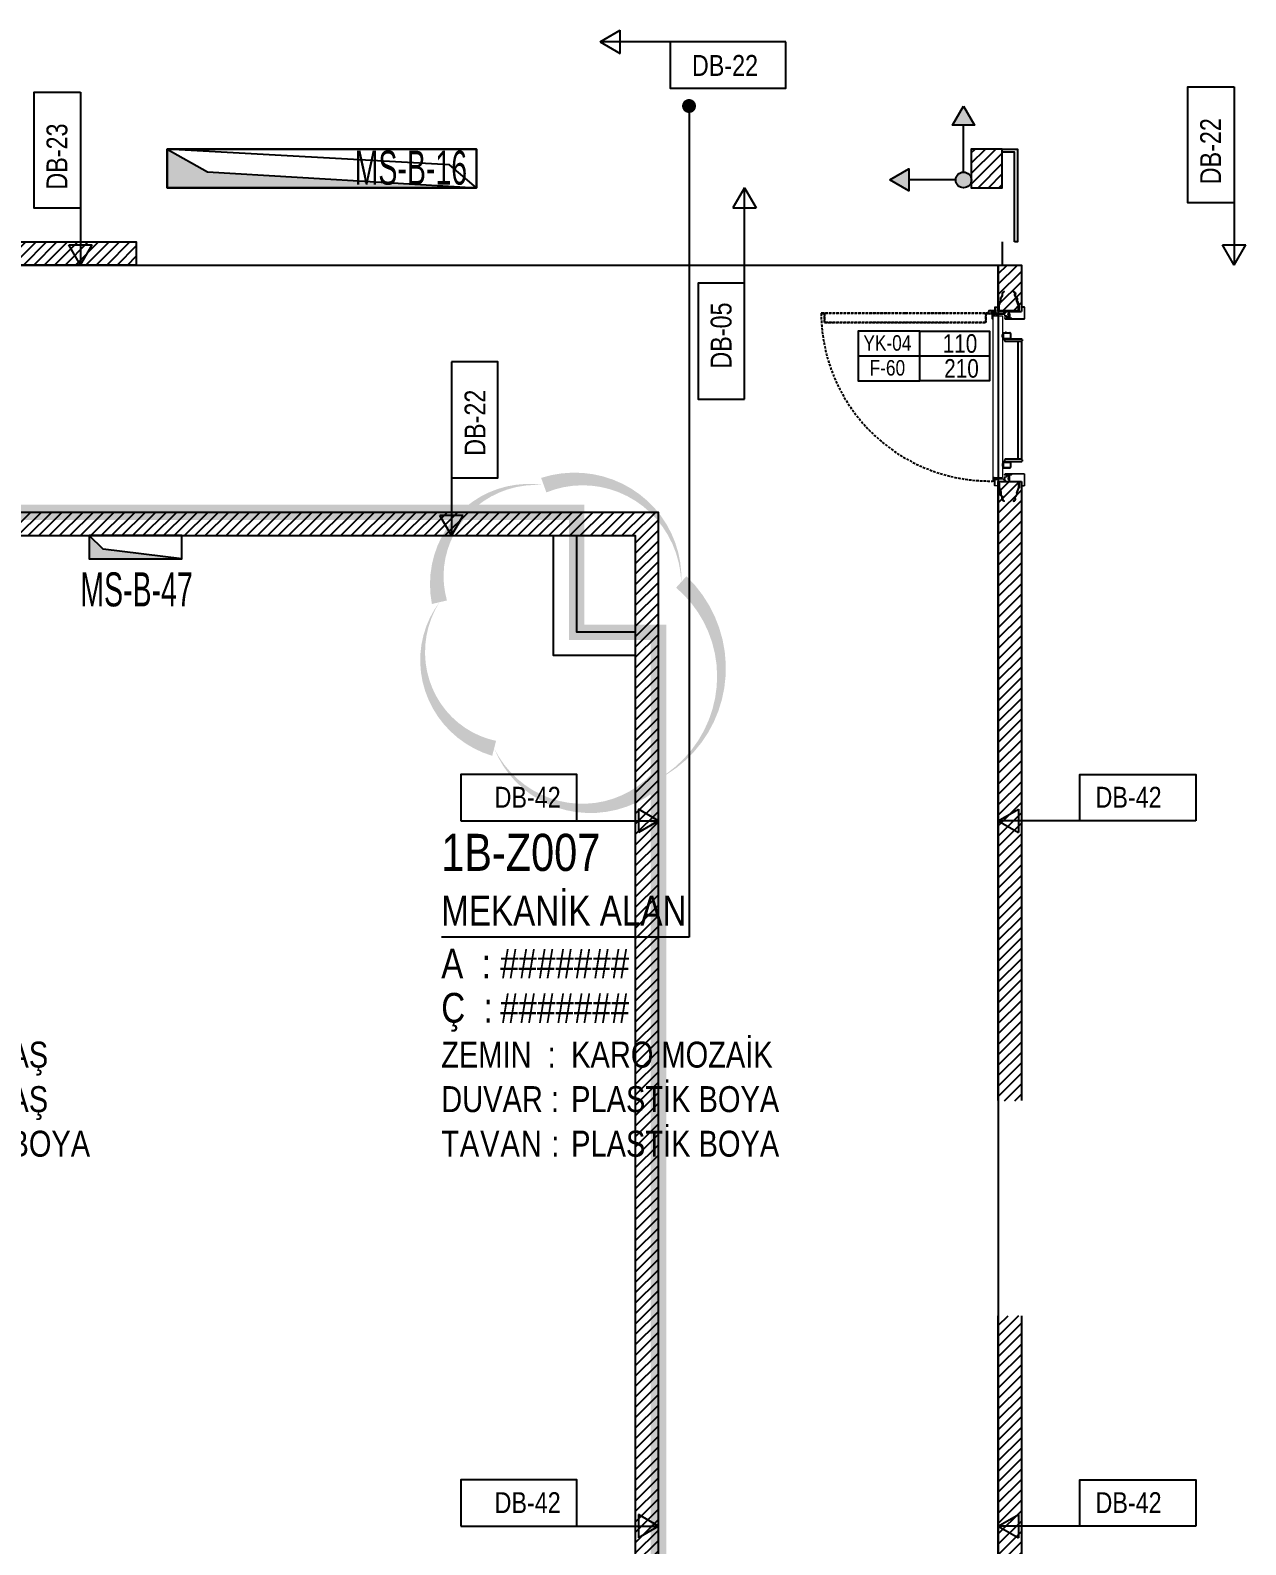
# Model space of a CAD drawing. Header units: centimetres. Extents: x -72470 to -43129, y -18750 to -16337.
# Drawn here: x -66863 to -66077, y -17329 to -16350 of the extents above; entities that cross this region are included whole.
import ezdxf
from ezdxf.enums import TextEntityAlignment as Align

# ---------------------------------------------------------------- set-up
doc = ezdxf.new("R2010")
doc.units = ezdxf.units.CM
doc.header["$MEASUREMENT"] = 0
doc.linetypes.add('11-021_3001-BLOK_B_ZEMIN_KAT$0$HIDDEN2', pattern=[4.7625, 3.175, -1.5875])
doc.linetypes.add('DUZ', pattern=[0])
doc.layers.get('0').update_dxf_attribs({"linetype": 'DUZ', "lineweight": 0})
doc.layers.add('11-021_3001-BLOK_B_ZEMIN_KAT$0$2DALANNET', color=1, linetype='Continuous', plot=False)
for name, color, linetype in [('11-021_3001-BLOK_B_ZEMIN_KAT$0$2DDUVAR', 3, 'Continuous'), ('11-021_3001-BLOK_B_ZEMIN_KAT$0$2DDUVAR1', 3, 'Continuous'), ('11-021_3001-BLOK_B_ZEMIN_KAT$0$2DKAPI', 180, 'Continuous'), ('11-021_3001-BLOK_B_ZEMIN_KAT$0$2DKAPIPOZU', 162, 'Continuous'), ('11-021_3001-BLOK_B_ZEMIN_KAT$0$2DMAHALPOZU', 6, 'Continuous'), ('11-021_3001-BLOK_B_ZEMIN_KAT$0$2DPOZ DUVAR', 144, 'Continuous'), ('11-021_3001-BLOK_B_ZEMIN_KAT$0$2DTARAMA-DUVAR', 250, 'Continuous'), ('11-021_3001-BLOK_B_ZEMIN_KAT$0$2DTARAMA1', 253, 'Continuous'), ('11-021_3001-BLOK_B_ZEMIN_KAT$0$2DTAS', 32, 'Continuous'), ('11-021_3001-BLOK_B_ZEMIN_KAT$0$2DYAZI_SAFT', 212, 'Continuous'), ('11-021_3001-BLOK_B_ZEMIN_KAT$0$2DYAZIDOSEME', 212, 'Continuous'), ('11-021_500-BLOK B-str_zemin_kat$0$11-021_500-BLOK B-str_6_kat$0$2DTARAMA1', 253, 'Continuous'), ('11-021_500-BLOK B-str_zemin_kat$0$2DTARAMA-SAFT', 251, 'Continuous'), ('11-021_500-BLOK B-str_zemin_kat$0$2DTARAMA1', 253, 'Continuous'), ('AREA_JLL', 242, 'Continuous'), ('VALCIPAN', 4, 'Continuous'), ('VNOT_170128', 63, 'Continuous')]:
    doc.layers.add(name, color=color, linetype=linetype)
doc.styles.add('11-021_3001-BLOK_B_ZEMIN_KAT$0$ARIAL', font='arial.ttf', dxfattribs={"width": 0.8})
doc.styles.add('11-021_3001-BLOK_B_ZEMIN_KAT$0$OLCU', font='arial.ttf', dxfattribs={"width": 0.8})
doc.styles.add('11-021_3001-BLOK_B_ZEMIN_KAT$0$yazi', font='calibri.ttf', dxfattribs={"width": 0.6})
doc.dimstyles.new('11-021_3001-BLOK_B_ZEMIN_KAT$0$DIM100', dxfattribs={"dimscale": 90, "dimtxt": 0.25, "dimasz": 0.005, "dimexe": 0.04, "dimexo": 0.1, "dimgap": 0.05, "dimtad": 1, "dimrnd": 0.5, "dimdsep": 46, "dimtxsty": '11-021_3001-BLOK_B_ZEMIN_KAT$0$OLCU', "dimblk": '11-021_3001-BLOK_B_ZEMIN_KAT$0$WDIM', "dimcen": 0.09, "dimse1": 1, "dimse2": 1, "dimclrd": 256, "dimclre": 256, "dimclrt": 6, "dimadec": 0, "dimazin": 0, "dimtfac": 1, "dimtix": 1, "dimtmove": 1, "dimatfit": 2, "dimldrblk": '11-021_3001-BLOK_B_ZEMIN_KAT$0$WDIM', "dimfxl": 1, "dimtolj": 1, "dimarcsym": 0})
pattern_1 = [(45, (-64549.759, -17951.807), (-3.367596, 3.367596), [])]

# ---------------------------------------------------------------- blocks, each defined once
blk = doc.blocks.new('11-021_3001-BLOK_B_ZEMIN_KAT$0$DösemeYönelim')
at = {"extrusion": (-1e-15, -1.85709e-08, 1)}
h = blk.add_hatch(color=256, dxfattribs=at)
h.paths.add_polyline_path([(3.38, 0, -1), (-3.38, 0, -1)])
h.paths.add_polyline_path([(23.6, 4.74), (31.8, 0), (23.6, -4.74)])
h.paths.add_polyline_path([(-4.74, 23.6), (0, 31.8), (4.74, 23.6)])
for p, q in [((0, 3.38, 0), (0, 23.6, 0)), ((3.38, 0), (23.6, 0))]:
    blk.add_line(p, q, dxfattribs=at)
for points in [[(0, 31.8), (4.74, 23.6), (-4.74, 23.6)], [(31.8, 0), (23.6, -4.74), (23.6, 4.74)]]:
    blk.add_lwpolyline(points, close=True, dxfattribs=at)
blk.add_circle((0, 0), 3.38, dxfattribs=at)
blk.add_circle((0, 0), 3.38, dxfattribs=at)
blk = doc.blocks.new('*U18')
for p, q in [((-78.6, 0), (-28.6, 0)), ((-28.6, 0), (12.52, 0)), ((12.52, 0), (3.86, 5)), ((3.86, 5), (3.86, -5)), ((12.52, 0), (3.86, -5))]:
    blk.add_line(p, q)
blk.add_lwpolyline([(-78.6, 0), (-28.6, 0), (-28.6, 20), (-78.6, 20)], close=True)
at = {"style": '11-021_3001-BLOK_B_ZEMIN_KAT$0$yazi'}
blk.add_attdef('DUVARTIPI', text='', height=9, dxfattribs=at).set_placement((-52.63, 8.31), align=Align.MIDDLE_CENTER)
blk = doc.blocks.new('*U21')
for p, q in [((-78.6, 0), (-28.6, 0)), ((-28.6, 0), (6.56, 0)), ((6.56, 0), (-2.1, 5)), ((-2.1, 5), (-2.1, -5)), ((6.56, 0), (-2.1, -5))]:
    blk.add_line(p, q)
blk.add_lwpolyline([(-78.6, 0), (-28.6, 0), (-28.6, 20), (-78.6, 20)], close=True)
at = {"style": '11-021_3001-BLOK_B_ZEMIN_KAT$0$yazi'}
blk.add_attdef('DUVARTIPI', text='', height=9, dxfattribs=at).set_placement((-52.63, 8.31), align=Align.MIDDLE_CENTER)
blk = doc.blocks.new('*U23')
for p, q in [((-78.6, 0), (-28.6, 0)), ((-28.6, 0), (1.52, 0)), ((1.52, 0), (-7.14, 5)), ((-7.14, 5), (-7.14, -5)), ((1.52, 0), (-7.14, -5))]:
    blk.add_line(p, q)
blk.add_lwpolyline([(-78.6, 0), (-28.6, 0), (-28.6, 20), (-78.6, 20)], close=True)
at = {"style": '11-021_3001-BLOK_B_ZEMIN_KAT$0$yazi'}
blk.add_attdef('DUVARTIPI', text='', height=9, dxfattribs=at).set_placement((-52.63, 8.31), align=Align.MIDDLE_CENTER)
blk = doc.blocks.new('*U24')
for p, q in [((-78.6, 0), (-28.6, 0)), ((-28.6, 0), (-1.74, 0)), ((-1.74, 0), (-10.4, 5)), ((-10.4, 5), (-10.4, -5)), ((-1.74, 0), (-10.4, -5))]:
    blk.add_line(p, q)
blk.add_lwpolyline([(-78.6, 0), (-28.6, 0), (-28.6, 20), (-78.6, 20)], close=True)
at = {"style": '11-021_3001-BLOK_B_ZEMIN_KAT$0$yazi'}
blk.add_attdef('DUVARTIPI', text='', height=9, dxfattribs=at).set_placement((-52.63, 8.31), align=Align.MIDDLE_CENTER)
blk = doc.blocks.new('11-021_3001-BLOK_B_ZEMIN_KAT$0$VADI 2_Mahal pozu')
at = {"attachment_point": 1, "style": '11-021_3001-BLOK_B_ZEMIN_KAT$0$ARIAL'}
for s, insert, char_height, width in [('A{\\fArial|b0|i0|c238|p34;  : }', (0, 72.01), 9.6, 39.0515), ('Ç{\\fArial|b0|i0|c238|p34;  : }', (0, 57.73), 9.6, 39.0515), ('{\\fArial|b0|i0|c238|p34;ZEMIN  : }', (0, 41.98), 8.4, 39.0515), ('DUVAR : ', (0, 27.59), 8.4, 38.4), ('{\\T1.05;TAVAN : }', (0, 13.2), 8.4, 39.0515)]:
    blk.add_mtext(s, dxfattribs=dict(at, insert=insert, char_height=char_height, width=width))
at = {"style": '11-021_3001-BLOK_B_ZEMIN_KAT$0$ARIAL', "width": 0.8, "flags": 1}
for tag, p in [('INCEKOT', (20.84, 140.42)), ('KABAKOT', (20.84, 120.32))]:
    blk.add_attdef(tag, p, '', height=12, dxfattribs=at)
at = {"style": '11-021_3001-BLOK_B_ZEMIN_KAT$0$ARIAL', "width": 0.8}
for tag, p, height in [('MAHALNO', (0, 97.18), 12), ('MAHALADI', (0, 79.53), 9.6), ('ALAN', (19.02, 62.41), 9.6), ('CEVRE', (19.02, 48.01), 9.6), ('ZEMIN', (42, 33.58), 8.4), ('DUVAR', (42, 19.18), 8.4), ('TAVAN', (42, 4.78), 8.4)]:
    blk.add_attdef(tag, p, '', height=height, dxfattribs=at)
blk = doc.blocks.new('*U26')
blk.add_line((108.38, -16), (108.4, -16))
at = {"layer": '11-021_3001-BLOK_B_ZEMIN_KAT$0$2DKAPI'}
for p, q in [((17.85, 1.62), (17.85, -9.15)), ((18.1, 1.87), (19.1, 1.87)), ((19.35, -9.15), (19.35, 1.62)), ((19.35, 1.57), (95.65, 1.57)), ((95.65, 1.62), (95.65, -9.15)), ((95.9, 1.87), (96.9, 1.87)), ((97.15, -9.15), (97.15, 1.62)), ((1.7, -6.5), (0.05, -6.5)), ((13.71, -8.6), (13.8, -8.6)), ((13.8, -8.7), (13.71, -8.7)), ((13.82, -8.28), (13.8, -8.28)), ((13.8, -8.28), (13.8, -9.03)), ((13.8, -9.03), (13.82, -9.03)), ((13.82, -10.4), (13.82, -6.01)), ((13.97, -5.75), (13.97, -6.2)), ((13.97, -6.2), (14, -6.2)), ((14, -5.8), (14, -10.4)), ((17.2, -5.4), (14.4, -5.4)), ((17.6, -10.4), (17.6, -5.8)), ((17.78, -10.4), (17.78, -8.58)), ((18.1, -9.4), (19.1, -9.4)), ((19.35, -0.83), (95.65, -0.83)), ((95.9, -9.4), (96.9, -9.4)), ((97.22, -10.4), (97.22, -8.58)), ((97.4, -10.4), (97.4, -5.8)), ((100.6, -5.4), (97.8, -5.4)), ((101, -10.4), (101, -5.8)), ((101.03, -10.4), (101.03, -5.75)), ((101.18, -10.4), (101.18, -6.01)), ((101.2, -8.28), (101.18, -8.28)), ((101.18, -9.03), (101.2, -9.03)), ((101.2, -9.03), (101.2, -8.28)), ((101.2, -8.6), (101.29, -8.6)), ((101.29, -8.7), (101.2, -8.7)), ((108.3, -6.5), (109.95, -6.5)), ((-1.66, -15.8), (-1.66, -15.6)), ((-1.36, -15.8), (-1.36, -15.6)), ((1.09, -15.15), (-1.21, -15.15)), ((1.09, -15.45), (-1.21, -15.45)), ((-1.03, -15.45), (-1.03, -15.8)), ((1.09, -15.45), (1.73, -15.45)), ((1.2, -15), (1.2, -12.95)), ((1.5, -12.95), (1.2, -12.95)), ((1.5, -15), (1.5, -12.95)), ((13.82, -10.4), (17.78, -10.4)), ((15.01, -10.4), (15.01, -10.7)), ((16.6, -10.7), (15.01, -10.7)), ((15.35, -10.7), (15.3, -10.4)), ((16.3, -10.4), (16.25, -10.7)), ((16.6, -10.4), (16.6, -10.7)), ((97.22, -10.4), (101.18, -10.4)), ((98.4, -10.7), (98.4, -10.4)), ((98.4, -10.7), (99.99, -10.7)), ((98.75, -10.7), (98.7, -10.4)), ((99.7, -10.4), (99.65, -10.7)), ((99.99, -10.4), (99.99, -10.7)), ((108.5, -15), (108.5, -12.95))]:
    blk.add_line(p, q, dxfattribs=at)
at = {"layer": '11-021_3001-BLOK_B_ZEMIN_KAT$0$2DKAPI', "lineweight": -2}
for p, q in [((4.85, -5), (4.85, -9.05)), ((105.15, -5), (105.15, -9.05)), ((-0.9, -18.8), (-0.9, -16)), ((-0.4, -18.8), (-0.4, -16)), ((-0.23, -17.66), (0.01, -18.1)), ((0.16, -17.52), (2.09, -17.16)), ((0.6, -17.05), (0.6, -16.2)), ((0.7, -16.1), (2.8, -16.1)), ((0.7, -16.2), (2.7, -16.2)), ((0.7, -17.05), (0.7, -16.2)), ((0.7, -17.05), (109.6, -17.05)), ((0.7, -17.15), (109.6, -17.15)), ((0.8, -16.25), (2.8, -16.25)), ((0.8, -16.35), (0.8, -16.25)), ((0.8, -16.35), (2.8, -16.35)), ((1.26, -17.82), (2.11, -17.66)), ((2.21, -17.65), (4.4, -17.65)), ((2.55, -16.1), (2.8, -15.87)), ((2.7, -16.2), (2.7, -16.1)), ((2.8, -16.25), (2.8, -10.85)), ((2.9, -10.75), (107.4, -10.75)), ((2.9, -10.85), (107.4, -10.85)), ((2.9, -16.25), (2.9, -10.85)), ((107.4, -16.25), (107.4, -10.85)), ((107.5, -16.25), (107.5, -10.85)), ((107.5, -15.92), (107.68, -16.1)), ((107.5, -16.1), (109.6, -16.1)), ((107.5, -16.25), (109.5, -16.25)), ((107.5, -16.35), (109.5, -16.35)), ((107.6, -16.2), (107.6, -16.1)), ((107.6, -16.2), (109.6, -16.2)), ((109.5, -16.35), (109.5, -16.25)), ((109.6, -17.05), (109.6, -16.2)), ((109.7, -17.05), (109.7, -16.2))]:
    blk.add_line(p, q, dxfattribs=at)
at = {"layer": '11-021_3001-BLOK_B_ZEMIN_KAT$0$2DKAPI'}
for points in [[(0, 0), (-4, 0), (-4, -0.3), (-1, -0.3), (-0.3, -0.3), (-0.3, -13.2), (-4, -13.2), (-4, -13.5), (0, -13.5)], [(110, 0), (114, 0), (114, -0.3), (111, -0.3), (110.3, -0.3), (110.3, -13.2), (114, -13.2), (114, -13.5), (110, -13.5)], [(1.7, -15.08), (1.88, -15.08), (1.88, -13.08), (1.7, -13.08)], [(108.12, -15.08), (108.3, -15.08), (108.3, -13.08), (108.12, -13.08)]]:
    blk.add_lwpolyline(points, close=True, dxfattribs=at)
at = {"layer": '11-021_3001-BLOK_B_ZEMIN_KAT$0$2DKAPI', "lineweight": -2}
for points in [[(5, 3.25, 0.414214), (4.75, 3.5), (-2.65, 3.5, 0.414214), (-2.9, 3.25), (-2.9, 1), (-2.75, 1), (-2.75, 3.25, -0.414214), (-2.65, 3.35), (4.75, 3.35, -0.414214), (4.85, 3.25), (4.85, -5, 1), (4.4, -5), (4.4, -5.98), (4.55, -5.98), (4.55, -5, -1), (4.7, -5), (4.7, -9.05, 1), (5, -9.05)], [(105, 3.25, -0.414214), (105.25, 3.5), (112.65, 3.5, -0.414214), (112.9, 3.25), (112.9, 1), (112.75, 1), (112.75, 3.25, 0.414214), (112.65, 3.35), (105.25, 3.35, 0.414214), (105.15, 3.25), (105.15, -5, -1), (105.6, -5), (105.6, -5.98), (105.45, -5.98), (105.45, -5, 1), (105.3, -5), (105.3, -9.05, -1), (105, -9.05)], [(3.1, -9.1), (3.1, -8.4, -0.414214), (3.3, -8.2), (4.1, -8.2, -0.494565), (4.29, -8.45), (4.29, -8.45), (4.11, -9.12, 1.142909), (4.7, -9.2), (4.7, -6.9, 0.414214), (4.3, -6.5), (1.7, -6.5), (1.7, -6.7), (4.3, -6.7, -0.414214), (4.5, -6.9), (4.5, -9.2, -1.142909), (4.3, -9.17), (4.49, -8.51, 0.494565), (4.1, -8), (3.3, -8, 0.414214), (2.9, -8.4), (2.9, -9.1, -0.414214), (2.7, -9.3), (1.9, -9.3, 0.388473), (1.5, -9.66), (1.51, -9.67), (1.5, -9.67, 0.016382), (1.5, -9.7), (1.5, -15.08, 0.267949), (1.7, -15.43, -0.767327), (1.6, -15.8), (-2.4, -15.8, -0.414214), (-2.6, -15.6), (-2.6, -14.5), (-2.8, -14.5), (-2.8, -15.6, 0.414214), (-2.4, -16), (1.6, -16, 0.767327), (1.8, -15.25, -0.267949), (1.7, -15.08), (1.7, -9.7, -0.414214), (1.9, -9.5), (2.7, -9.5, 0.414214)], [(106.9, -9.1), (106.9, -8.4, 0.414214), (106.7, -8.2), (105.9, -8.2, 0.494565), (105.71, -8.45), (105.71, -8.45), (105.89, -9.12, -1.142909), (105.3, -9.2), (105.3, -6.9, -0.414214), (105.7, -6.5), (108.3, -6.5), (108.3, -6.7), (105.7, -6.7, 0.414214), (105.5, -6.9), (105.5, -9.2, 1.142909), (105.7, -9.17), (105.51, -8.51, -0.494565), (105.9, -8), (106.7, -8, -0.414214), (107.1, -8.4), (107.1, -9.1, 0.414214), (107.3, -9.3), (108.1, -9.3, -0.388473), (108.5, -9.66), (108.49, -9.67), (108.5, -9.67, -0.016382), (108.5, -9.7), (108.5, -15.08, -0.267949), (108.3, -15.43, 0.767327), (108.4, -15.8), (112.4, -15.8, 0.414214), (112.6, -15.6), (112.6, -14.5), (112.8, -14.5), (112.8, -15.6, -0.414214), (112.4, -16), (108.4, -16, -0.767327), (108.2, -15.25, 0.267949), (108.3, -15.08), (108.3, -9.7, 0.414214), (108.1, -9.5), (107.3, -9.5, -0.414214)]]:
    blk.add_lwpolyline(points, format="xyb", close=True, dxfattribs=at)
at = {"layer": '11-021_3001-BLOK_B_ZEMIN_KAT$0$2DKAPI'}
for points in [[(-7.8, -1.58, 0.330017), (-9.25, -2.11, -0.330017), (-10.93, -2.72, 0.420839), (-12.55, -3.63), (-12.78, -3.71, -0.447989), (-10.87, -2.53, 0.330017), (-9.42, -2, -0.330016), (-7.74, -1.39, 0.160745), (-6.93, -1.37), (-4, -0.3), (-1, -0.3), (-1, -0.5), (-3.96, -0.5), (-6.86, -1.55, -0.160745)], [(-7.8, -11.92, -0.330017), (-9.25, -11.39, 0.330016), (-10.93, -10.78, -0.420839), (-12.55, -9.87), (-12.78, -9.79, 0.447989), (-10.87, -10.97, -0.330017), (-9.42, -11.5, 0.330016), (-7.74, -12.11, -0.160745), (-6.93, -12.13), (-4, -13.2), (-1, -13.2), (-1, -13), (-3.96, -13), (-6.86, -11.95, 0.160745)], [(0.19, -8.61), (0.01, -8.84), (1.32, -9.9), (1.5, -9.67, -0.005789), (1.5, -9.66)], [(4.05, -6.93), (4.02, -7.08), (2.75, -6.85), (1.64, -7.05, -0.465986), (1.35, -6.8), (1.35, -6.6, -0.414214), (1.6, -6.35), (4.45, -6.35, 0.414214), (4.55, -6.25), (4.55, -5), (4.7, -5), (4.7, -6.25, -0.414214), (4.45, -6.5), (1.6, -6.5, 0.414214), (1.5, -6.6), (1.5, -6.8, 0.465987), (1.62, -6.9), (2.75, -6.7)], [(105.95, -6.93), (105.98, -7.08), (107.25, -6.85), (108.36, -7.05, 0.465986), (108.65, -6.8), (108.65, -6.6, 0.414214), (108.4, -6.35), (105.55, -6.35, -0.414214), (105.45, -6.25), (105.45, -5), (105.3, -5), (105.3, -6.25, 0.414214), (105.55, -6.5), (108.4, -6.5, -0.414214), (108.5, -6.6), (108.5, -6.8, -0.465987), (108.38, -6.9), (107.25, -6.7)], [(109.81, -8.61), (109.99, -8.84), (108.68, -9.9), (108.5, -9.67, 0.005789), (108.5, -9.66)], [(117.8, -1.58, -0.330017), (119.25, -2.11, 0.330017), (120.93, -2.72, -0.420839), (122.55, -3.63), (122.78, -3.71, 0.447989), (120.87, -2.53, -0.330017), (119.42, -2, 0.330016), (117.74, -1.39, -0.160745), (116.93, -1.37), (114, -0.3), (111, -0.3), (111, -0.5), (113.96, -0.5), (116.86, -1.55, 0.160745)], [(117.8, -11.92, 0.330017), (119.25, -11.39, -0.330016), (120.93, -10.78, 0.420839), (122.55, -9.87), (122.78, -9.79, -0.447989), (120.87, -10.97, 0.330017), (119.42, -11.5, -0.330016), (117.74, -12.11, 0.160745), (116.93, -12.13), (114, -13.2), (111, -13.2), (111, -13), (113.96, -13), (116.86, -11.95, -0.160745)]]:
    blk.add_lwpolyline(points, format="xyb", close=True, dxfattribs=at)
at = {"layer": '11-021_3001-BLOK_B_ZEMIN_KAT$0$2DKAPI', "lineweight": -2}
blk.add_circle((0.4, -18.8), 0.8, dxfattribs=at)
at = {"layer": '11-021_3001-BLOK_B_ZEMIN_KAT$0$2DKAPI'}
for centre, radius, start, end in [((18.1, 1.62), 0.25, 90, 180), ((19.1, 1.62), 0.25, 0, 90), ((95.9, 1.62), 0.25, 90, 180), ((96.9, 1.62), 0.25, 0, 90), ((0.01, -8.84), 0.3, 51.10547, 90), ((1.51, -9.67), 0.3, 67.97569, 141.10547), ((14.51, -8.65), 0.8, 152.04681, 176.41668), ((14.51, -8.65), 0.8, 183.58332, 207.95319), ((14.12, -6.01), 0.3, 120, 180), ((14.4, -5.8), 0.4, 90, 180), ((17.2, -5.8), 0.4, 0, 90), ((17.6, -6.05), 0.25, 271.14599, 0), ((17.6, -8.75), 0.25, 0, 88.85401), ((18.1, -9.15), 0.25, 180, 270), ((19.1, -9.15), 0.25, 270, 0), ((95.9, -9.15), 0.25, 180, 270), ((96.9, -9.15), 0.25, 270, 0), ((97.4, -6.05), 0.25, 180, 268.85401), ((97.4, -8.75), 0.25, 91.14599, 180), ((97.8, -5.8), 0.4, 90, 180), ((100.6, -5.8), 0.4, 0, 90), ((100.88, -6.01), 0.3, 0, 60), ((100.49, -8.65), 0.8, 3.58332, 27.95319), ((100.49, -8.65), 0.8, 332.04681, 356.41668), ((108.49, -9.67), 0.3, 38.89453, 112.02431), ((109.99, -8.84), 0.3, 90, 128.89453), ((-1.21, -15.6), 0.45, 90, 180), ((-1.21, -15.6), 0.15, 90, 180), ((1.05, -15), 0.45, 270, 0), ((1.05, -15), 0.15, 270, 0)]:
    blk.add_arc(centre, radius, start, end, dxfattribs=at)
at = {"layer": '11-021_3001-BLOK_B_ZEMIN_KAT$0$2DKAPI', "lineweight": -2}
for centre, radius, start, end in [((0.4, -18.8), 1.3, 180, 127.97987), ((0.7, -16.2), 0.1, 90, 180), ((0.7, -17.05), 0.1, 180, 270), ((2.18, -17.65), 0.5, 90, 100.69587), ((2.21, -18.15), 0.5, 90, 100.80118), ((2.9, -10.85), 0.1, 90, 180), ((2.8, -16.25), 0.1, 270, 0), ((4.4, -17.15), 0.5, 270, 0), ((107.4, -10.85), 0.1, 0, 90), ((107.5, -16.25), 0.1, 180, 270), ((109.6, -16.2), 0.1, 0, 90), ((109.6, -17.05), 0.1, 270, 0)]:
    blk.add_arc(centre, radius, start, end, dxfattribs=at)
at = {"layer": '11-021_3001-BLOK_B_ZEMIN_KAT$0$2DTARAMA1', "linetype": '11-021_3001-BLOK_B_ZEMIN_KAT$0$HIDDEN2', "ltscale": 0.5}
for points in [[(7.25, -73.75), (7.25, -73.75), (7.25, -21.67, 0.414214), (7.13, -21.55), (1.4, -21.55, -0.414214), (1.27, -21.42), (1.27, -19.57, -1), (1.29, -19.57), (1.29, -21.42, 1), (1.45, -21.42), (1.45, -19.57, 1), (1.11, -19.57), (1.11, -73.75)], [(1.18, -73.75), (1.18, -73.75), (1.18, -19.57, -1), (1.38, -19.57), (1.38, -21.42, -1), (1.36, -21.42), (1.36, -19.57, 1), (1.2, -19.57), (1.2, -21.42, 0.414214), (1.4, -21.62), (7.13, -21.62, -0.414214), (7.18, -21.67), (7.18, -73.75)], [(7.25, -73.75), (7.25, -125.83, -0.414214), (7.13, -125.95), (1.4, -125.95, 0.414214), (1.27, -126.08), (1.27, -127.93, 1), (1.29, -127.93), (1.29, -126.08, -1), (1.45, -126.08), (1.45, -127.93, -1), (1.11, -127.93), (1.11, -73.75)], [(1.18, -73.75), (1.18, -127.93, 1), (1.38, -127.93), (1.38, -126.08, 1), (1.36, -126.08), (1.36, -127.93, -1), (1.2, -127.93), (1.2, -126.08, -0.414214), (1.4, -125.88), (7.13, -125.88, 0.414214), (7.18, -125.83), (7.18, -73.75)]]:
    blk.add_lwpolyline(points, format="xyb", dxfattribs=at)
blk.add_arc((0.4, -18.8), 109.3, 270.42263, 0.79244, dxfattribs=at)
blk = doc.blocks.new('11-021_3001-BLOK_B_ZEMIN_KAT$0$KAPINO')
blk.add_line((-19.02, 11.06), (65.98, 11.06))
for points in [[(20.98, 27.13), (-19.02, 27.13), (-19.02, -5), (20.98, -5)], [(20.98, 27.13), (65.98, 27.13), (65.98, -5), (20.98, -5)]]:
    blk.add_lwpolyline(points, close=True)
at = {"color": 2, "style": '11-021_3001-BLOK_B_ZEMIN_KAT$0$OLCU', "width": 0.8}
for tag, height, p in [('KAP.NO', 10, (-0.03, 19.47)), ('GENISLIK', 12, (46.93, 19.1)), ('YANGIN', 10, (-0.03, 3.4)), ('YUKSEKLIK', 12, (47.93, 3.03))]:
    blk.add_attdef(tag, text='', height=height, dxfattribs=at).set_placement(p, align=Align.MIDDLE_CENTER)
blk = doc.blocks.new('*U16')
for p, q in [((-78.6, 0), (-28.6, 0)), ((-28.6, 0), (-3.64, 0)), ((-3.64, 0), (-12.3, 5)), ((-12.3, 5), (-12.3, -5)), ((-3.64, 0), (-12.3, -5))]:
    blk.add_line(p, q)
blk.add_lwpolyline([(-78.6, 0), (-28.6, 0), (-28.6, 20), (-78.6, 20)], close=True)
at = {"style": '11-021_3001-BLOK_B_ZEMIN_KAT$0$yazi'}
blk.add_attdef('DUVARTIPI', text='', height=9, dxfattribs=at).set_placement((-52.63, 8.31), align=Align.MIDDLE_CENTER)
blk = doc.blocks.new('*U22')
for p, q in [((-78.6, 0), (-28.6, 0)), ((-28.6, 0), (-4.15, 0)), ((-4.15, 0), (-12.81, 5)), ((-12.81, 5), (-12.81, -5)), ((-4.15, 0), (-12.81, -5))]:
    blk.add_line(p, q)
blk.add_lwpolyline([(-78.6, 0), (-28.6, 0), (-28.6, 20), (-78.6, 20)], close=True)
at = {"style": '11-021_3001-BLOK_B_ZEMIN_KAT$0$yazi'}
blk.add_attdef('DUVARTIPI', text='', height=9, dxfattribs=at).set_placement((-52.63, 8.31), align=Align.MIDDLE_CENTER)
blk = doc.blocks.new('11-021_3001-BLOK_B_ZEMIN_KAT$0$_Dot')
at = {"color": 0, "linetype": 'ByBlock', "lineweight": -2}
blk.add_line((-0.5, 0), (-1, 0), dxfattribs=at)
at = {"color": 0, "linetype": 'ByBlock', "const_width": 0.5}
blk.add_lwpolyline([(-0.25, 0, 1), (0.25, 0, 1)], format="xyb", close=True, dxfattribs=at)
blk = doc.blocks.new('11-021_3001-BLOK_B_ZEMIN_KAT$0$WDIM')
for p, q in [((0, -20), (0, 20)), ((-7.07, -7.07), (7.07, 7.07)), ((-15, 0), (15, 0))]:
    blk.add_line(p, q)

msp = doc.modelspace()

# ---------------------------------------------------------------- hatches: boundary and pattern name
at = {"layer": '11-021_3001-BLOK_B_ZEMIN_KAT$0$2DTARAMA-DUVAR'}
h = msp.add_hatch(dxfattribs=at)
h.set_pattern_fill('ANSI31', color=256, scale=1.5)
h.set_pattern_definition([(45, (-56549.759, -17951.807), (-3.367596, 3.367596), [])])
h.paths.add_polyline_path([(-66234.76, -16426.81), (-66254.76, -16426.81), (-66254.76, -16451.81), (-66234.76, -16451.81)])
h = msp.add_hatch(dxfattribs=at)
h.set_pattern_fill('ANSI31', color=256, scale=1.5)
h.set_pattern_definition([(45, (-64579.759, -17951.807), (-3.367596, 3.367596), [])])
h.paths.add_polyline_path([(-66794.76, -16501.81), (-66794.76, -16486.81), (-67094.76, -16486.81), (-67094.76, -16501.81)])
h = msp.add_hatch(dxfattribs=at)
h.set_pattern_fill('ANSI31', color=256, scale=1.5)
h.set_pattern_definition(pattern_1)
h.paths.add_polyline_path([(-66222.26, -16501.81), (-66234.76, -16501.81), (-66237.26, -16501.81), (-66237.26, -16531.81), (-66222.26, -16531.81)])
h = msp.add_hatch(dxfattribs=at)
h.set_pattern_fill('ANSI31', color=256, scale=1.5)
h.set_pattern_definition(pattern_1)
h.paths.add_polyline_path([(-66222.26, -16641.81), (-66237.26, -16641.81), (-66237.26, -17042.62, -0.054039), (-66222.26, -17042.62)])
h = msp.add_hatch(dxfattribs=at)
h.set_pattern_fill('ANSI31', color=256, scale=1.5)
h.set_pattern_definition(pattern_1)
h.paths.add_polyline_path([(-66457.05, -16661.81), (-66932.26, -16661.81), (-66932.26, -16676.81), (-66472.05, -16676.81), (-66472.05, -17951.87), (-66411.86, -17951.86), (-66411.86, -17936.87), (-66457.05, -17936.87)])
h = msp.add_hatch(dxfattribs=at)
h.set_pattern_fill('ANSI31', color=256, scale=1.5)
h.set_pattern_definition(pattern_1)
edge = h.paths.add_edge_path()
edge.add_arc((-66229.76, -17951.81), 40, 79.19308, 100.80692)
edge.add_line((-66237.26, -17912.52), (-66237.26, -17181))
edge.add_arc((-66229.76, -17111.81), 69.6, 263.81361, 276.18639)
edge.add_line((-66222.26, -17181), (-66222.26, -17912.52))
edge = h.paths.add_edge_path()
edge.add_arc((-66229.76, -17951.81), 40, 259.19308, 280.80692)
edge.add_line((-66222.26, -17991.1), (-66222.26, -18036.81))
edge.add_line((-66222.26, -18036.81), (-66237.26, -18036.81))
edge.add_line((-66237.26, -18036.81), (-66237.26, -17991.1))
at = {"layer": '11-021_500-BLOK B-str_zemin_kat$0$2DTARAMA-SAFT'}
h = msp.add_hatch(color=256, dxfattribs=at)
h.dxf.hatch_style = 1
h.paths.add_polyline_path([(-66574.76, -16451.81), (-66774.76, -16451.81), (-66774.76, -16426.81), (-66748.66, -16441.49)])
h = msp.add_hatch(color=256, dxfattribs=at)
h.dxf.hatch_style = 1
h.paths.add_polyline_path([(-66825.25, -16676.81), (-66825.25, -16691.81), (-66765.25, -16691.81), (-66816.15, -16685.6)])

# ---------------------------------------------------------------- linework, layer by layer
at = {"layer": '11-021_3001-BLOK_B_ZEMIN_KAT$0$2DALANNET'}
for points in [[(-72349.76, -16471.81), (-71469.76, -16471.81), (-71469.76, -16406.81), (-71319.76, -16406.81), (-71319.76, -16471.82), (-67379.76, -16471.81), (-67379.76, -16501.81), (-66237.26, -16501.81), (-66237.26, -17951.87), (-66457.05, -17951.87), (-66457.05, -16661.81), (-72349.76, -16661.81)], [(-67029.76, -18051.81), (-66457.05, -18051.81), (-66457.05, -16661.81), (-67069.76, -16661.81), (-67069.76, -17997.9), (-67029.76, -17997.9)]]:
    msp.add_lwpolyline(points, close=True, dxfattribs=at)
at = {"layer": '11-021_3001-BLOK_B_ZEMIN_KAT$0$2DDUVAR'}
for p, q in [((-66574.76, -16426.81), (-66774.76, -16426.81)), ((-66774.76, -16426.81), (-66774.76, -16451.81)), ((-66574.76, -16451.81), (-66574.76, -16426.81))]:
    msp.add_line(p, q, dxfattribs=at)
for points in [[(-66234.76, -16426.81), (-66254.76, -16426.81), (-66254.76, -16451.81), (-66234.76, -16451.81)], [(-67094.76, -16486.81), (-66794.76, -16486.81), (-66794.76, -16501.81), (-67094.76, -16501.81)]]:
    msp.add_lwpolyline(points, close=True, dxfattribs=at)
msp.add_lwpolyline([(-66234.76, -16486.81), (-66234.76, -16501.81)], dxfattribs=at)
at = {"layer": '11-021_3001-BLOK_B_ZEMIN_KAT$0$2DDUVAR', "ltscale": 0.0001}
for points in [[(-66237.26, -16531.81), (-66237.26, -16501.81), (-66222.26, -16501.81), (-66222.26, -16531.81)], [(-66237.26, -16531.81), (-66222.26, -16531.81)], [(-66237.26, -17042.21), (-66237.26, -16641.81)], [(-66237.26, -16641.81), (-66222.26, -16641.81)], [(-66222.26, -16641.81), (-66222.26, -17042.21)], [(-66932.26, -16676.81), (-66472.05, -16676.81), (-66472.05, -17951.87), (-66411.86, -17951.87), (-66411.86, -17936.87), (-66457.05, -17936.87), (-66457.05, -16661.81), (-66932.26, -16661.81)]]:
    msp.add_lwpolyline(points, dxfattribs=at)
msp.add_lwpolyline([(-66222.26, -17181.4), (-66222.26, -17912.52, 0.094589), (-66237.26, -17912.52), (-66237.26, -17181.4)], format="xyb", dxfattribs=at)
at = {"layer": '11-021_3001-BLOK_B_ZEMIN_KAT$0$2DDUVAR1'}
for p, q in [((-66774.76, -16426.81), (-66774.76, -16451.81)), ((-66574.76, -16426.81), (-66774.76, -16426.81)), ((-66574.76, -16451.81), (-66574.76, -16426.81))]:
    msp.add_line(p, q, dxfattribs=at)
at = {"layer": '11-021_3001-BLOK_B_ZEMIN_KAT$0$2DTAS'}
msp.add_lwpolyline([(-66226.76, -16486.81), (-66226.76, -16428.81), (-66234.76, -16428.81), (-66234.76, -16426.81), (-66224.76, -16426.81), (-66224.76, -16486.81)], close=True, dxfattribs=at)
at = {"layer": '11-021_500-BLOK B-str_zemin_kat$0$11-021_500-BLOK B-str_6_kat$0$2DTARAMA1', "color": 0}
for points in [[(-66774.76, -16426.81), (-66574.76, -16426.81), (-66574.76, -16451.81), (-66592.14, -16437.12)], [(-66574.76, -16451.81), (-66774.76, -16451.81), (-66774.76, -16426.81), (-66748.66, -16441.49)], [(-66774.76, -16426.81), (-66574.76, -16426.81), (-66574.76, -16451.81), (-66592.14, -16437.12)], [(-66574.76, -16451.81), (-66774.76, -16451.81), (-66774.76, -16426.81), (-66748.66, -16441.49)]]:
    msp.add_lwpolyline(points, close=True, dxfattribs=at)
at = {"layer": '11-021_500-BLOK B-str_zemin_kat$0$2DTARAMA1', "color": 0}
for points in [[(-66774.76, -16451.81), (-66574.76, -16451.81), (-66574.76, -16426.81), (-66774.76, -16426.81)], [(-66825.25, -16676.81), (-66825.25, -16691.81), (-66765.25, -16691.81), (-66765.25, -16676.81)], [(-66825.25, -16676.81), (-66825.25, -16691.81), (-66765.25, -16691.81), (-66816.15, -16685.6)]]:
    msp.add_lwpolyline(points, close=True, dxfattribs=at)
at = {"layer": 'AREA_JLL', "color": 7, "const_width": 10}
msp.add_lwpolyline([(-67069.76, -17329.31), (-67069.76, -16661.81), (-66509.91, -16661.81), (-66509.91, -16739.31), (-66457.05, -16739.31), (-66457.05, -17951.86), (-66467.05, -17951.86), (-66467.05, -18011.81), (-66747.05, -18011.81), (-66767.26, -18046.81, -0.267949), (-66793.24, -18061.81), (-66974.34, -18061.81, -0.267949), (-67000.33, -18046.81), (-67020.53, -18011.81), (-67069.76, -18011.81), (-67069.76, -16663.26), (-67069.76, -16663.26)], format="xyb", dxfattribs=at)
at = {"layer": 'VALCIPAN'}
for points in [[(-66472.05, -16754.31), (-66524.91, -16754.31), (-66524.91, -16676.81)], [(-66472.05, -16739.31), (-66509.91, -16739.31), (-66509.91, -16676.81)]]:
    msp.add_lwpolyline(points, dxfattribs=at)
at = {"layer": 'VNOT_170128'}
msp.add_lwpolyline([(-66442.3, -16706.77, 0, 10, 0.520567), (-66531.24, -16644.17, 0, 10, 0.520567), (-66531.24, -16644.17, 0, 10, 0.520567), (-66598.71, -16719.89, 0, 10, 0.520567), (-66598.71, -16719.89, 0, 10, 0.520567), (-66563.32, -16814.4, 0, 10, 0.520567), (-66563.32, -16814.4, 0, 10, 0.520567), (-66458.25, -16834.85, 0, 10, 0.520567), (-66458.25, -16834.85, 0, 10, 0.520567)], format="xyseb", close=True, dxfattribs=at)

# ---------------------------------------------------------------- block references
at = {"rotation": 270}
msp.add_blockref('*U26', (-66223.76, -16531.81), dxfattribs=at)
at = {"layer": '11-021_3001-BLOK_B_ZEMIN_KAT$0$2DKAPIPOZU'}
msp.add_blockref('11-021_3001-BLOK_B_ZEMIN_KAT$0$KAPINO', (-66308.98, -16571.68), dxfattribs=at).add_auto_attribs({'KAP.NO': 'YK-04', 'GENISLIK': '110', 'YUKSEKLIK': '210', 'YANGIN': 'F-60'})
at = {"layer": '11-021_3001-BLOK_B_ZEMIN_KAT$0$2DMAHALPOZU', "xscale": 2, "yscale": 2, "zscale": 2}
for p, values in [((-67043.2, -17088.02), {'CEVRE': '#######', 'ALAN': '########', 'MAHALNO': '1B-Z008', 'MAHALADI': 'ASANSÖR HOLÜ', 'TAVAN': 'PLASTİK BOYA', 'DUVAR': 'DOĞAL TAŞ', 'ZEMIN': 'DOĞAL TAŞ'}), ((-66597.54, -17088.02), {'CEVRE': '#######', 'ALAN': '#######', 'MAHALNO': '1B-Z007', 'MAHALADI': 'MEKANİK ALAN', 'TAVAN': 'PLASTİK BOYA', 'DUVAR': 'PLASTİK BOYA', 'ZEMIN': 'KARO MOZAİK'})]:
    msp.add_blockref('11-021_3001-BLOK_B_ZEMIN_KAT$0$VADI 2_Mahal pozu', p, dxfattribs=at).add_auto_attribs(values)
at = {"layer": '11-021_3001-BLOK_B_ZEMIN_KAT$0$2DPOZ DUVAR'}
ref = msp.add_blockref('*U23', (-66492.48, -16357.51), dxfattribs=dict(at, xscale=1.5, yscale=1.5, zscale=1.5, rotation=180))
ref.add_attrib('DUVARTIPI', 'DB-22', dxfattribs={"layer": '0', "height": 13.5, "style": '11-021_3001-BLOK_B_ZEMIN_KAT$0$ARIAL', "width": 0.8}).set_placement((-66414.03, -16372.75), align=Align.MIDDLE_CENTER)
ref = msp.add_blockref('*U22', (-66830.89, -16508.03), dxfattribs=dict(at, xscale=-1.5, yscale=1.5, zscale=1.5, rotation=90))
ref.add_attrib('DUVARTIPI', 'DB-23', dxfattribs={"layer": '0', "height": 13.5, "rotation": 90, "style": '11-021_3001-BLOK_B_ZEMIN_KAT$0$ARIAL', "width": 0.8}).set_placement((-66846.08, -16431.67), align=Align.MIDDLE_CENTER)
ref = msp.add_blockref('*U24', (-66084.76, -16504.41), dxfattribs=dict(at, xscale=-1.5, yscale=1.5, zscale=1.5, rotation=90))
ref.add_attrib('DUVARTIPI', 'DB-22', dxfattribs={"layer": '0', "height": 13.5, "rotation": 90, "style": '11-021_3001-BLOK_B_ZEMIN_KAT$0$ARIAL', "width": 0.8}).set_placement((-66099.94, -16428.21), align=Align.MIDDLE_CENTER)
ref = msp.add_blockref('*U18', (-66401.36, -16470.58), dxfattribs=dict(at, xscale=1.5, yscale=1.5, zscale=1.5, rotation=90))
ref.add_attrib('DUVARTIPI', 'DB-05', dxfattribs={"layer": '0', "height": 13.5, "rotation": 90, "style": '11-021_3001-BLOK_B_ZEMIN_KAT$0$ARIAL', "width": 0.8}).set_placement((-66416.55, -16547.43), align=Align.MIDDLE_CENTER)
ref = msp.add_blockref('*U16', (-66590.94, -16682.27), dxfattribs=dict(at, xscale=1.5, yscale=1.5, zscale=1.5, rotation=270))
ref.add_attrib('DUVARTIPI', 'DB-22', dxfattribs={"layer": '0', "height": 13.5, "rotation": 90, "style": '11-021_3001-BLOK_B_ZEMIN_KAT$0$ARIAL', "width": 0.8}).set_placement((-66575.7, -16603.81), align=Align.MIDDLE_CENTER)
ref = msp.add_blockref('*U21', (-66466.9, -16861.21), dxfattribs=dict(at, xscale=1.5, yscale=1.5, zscale=1.5))
ref.add_attrib('DUVARTIPI', 'DB-42', dxfattribs={"layer": '0', "height": 13.5, "style": '11-021_3001-BLOK_B_ZEMIN_KAT$0$ARIAL', "width": 0.8}).set_placement((-66541.66, -16846.02), align=Align.MIDDLE_CENTER)
ref = msp.add_blockref('*U21', (-66227.42, -16861.21), dxfattribs=dict(at, xscale=-1.5, yscale=1.5, zscale=1.5))
ref.add_attrib('DUVARTIPI', 'DB-42', dxfattribs={"layer": '0', "height": 13.5, "style": '11-021_3001-BLOK_B_ZEMIN_KAT$0$ARIAL', "width": 0.8}).set_placement((-66153.02, -16846.02), align=Align.MIDDLE_CENTER)
ref = msp.add_blockref('*U21', (-66466.9, -17317.39), dxfattribs=dict(at, xscale=1.5, yscale=1.5, zscale=1.5))
ref.add_attrib('DUVARTIPI', 'DB-42', dxfattribs={"layer": '0', "height": 13.5, "style": '11-021_3001-BLOK_B_ZEMIN_KAT$0$ARIAL', "width": 0.8}).set_placement((-66541.66, -17302.2), align=Align.MIDDLE_CENTER)
ref = msp.add_blockref('*U21', (-66227.42, -17317.39), dxfattribs=dict(at, xscale=-1.5, yscale=1.5, zscale=1.5))
ref.add_attrib('DUVARTIPI', 'DB-42', dxfattribs={"layer": '0', "height": 13.5, "style": '11-021_3001-BLOK_B_ZEMIN_KAT$0$ARIAL', "width": 0.8}).set_placement((-66153.02, -17302.2), align=Align.MIDDLE_CENTER)
at = {"layer": '11-021_3001-BLOK_B_ZEMIN_KAT$0$2DYAZIDOSEME', "xscale": 1.5, "yscale": 1.5, "zscale": 1.5, "rotation": 90}
msp.add_blockref('11-021_3001-BLOK_B_ZEMIN_KAT$0$DösemeYönelim', (-66259.76, -16446.81), dxfattribs=at)

# ---------------------------------------------------------------- texts
at = {"layer": '11-021_3001-BLOK_B_ZEMIN_KAT$0$2DYAZI_SAFT', "style": '11-021_3001-BLOK_B_ZEMIN_KAT$0$ARIAL', "width": 0.6}
for s, p in [('MS-B-16', (-66653.55, -16449.85)), ('MS-B-47', (-66830.97, -16722.58))]:
    msp.add_text(s, height=22, dxfattribs=at).set_placement(p)

# ---------------------------------------------------------------- leaders
at = {"layer": '11-021_3001-BLOK_B_ZEMIN_KAT$0$2DMAHALPOZU'}
msp.add_leader([(-66437.28, -16398.98), (-66437.28, -16936.4), (-66597.38, -16936.4)], dimstyle='11-021_3001-BLOK_B_ZEMIN_KAT$0$DIM100', override={"dimasz": 0.1, "dimldrblk": '11-021_3001-BLOK_B_ZEMIN_KAT$0$_Dot', "dimfxl": 0.2, "dimarcsym": 2}, dxfattribs=at)

doc.saveas('drawing.dxf')
